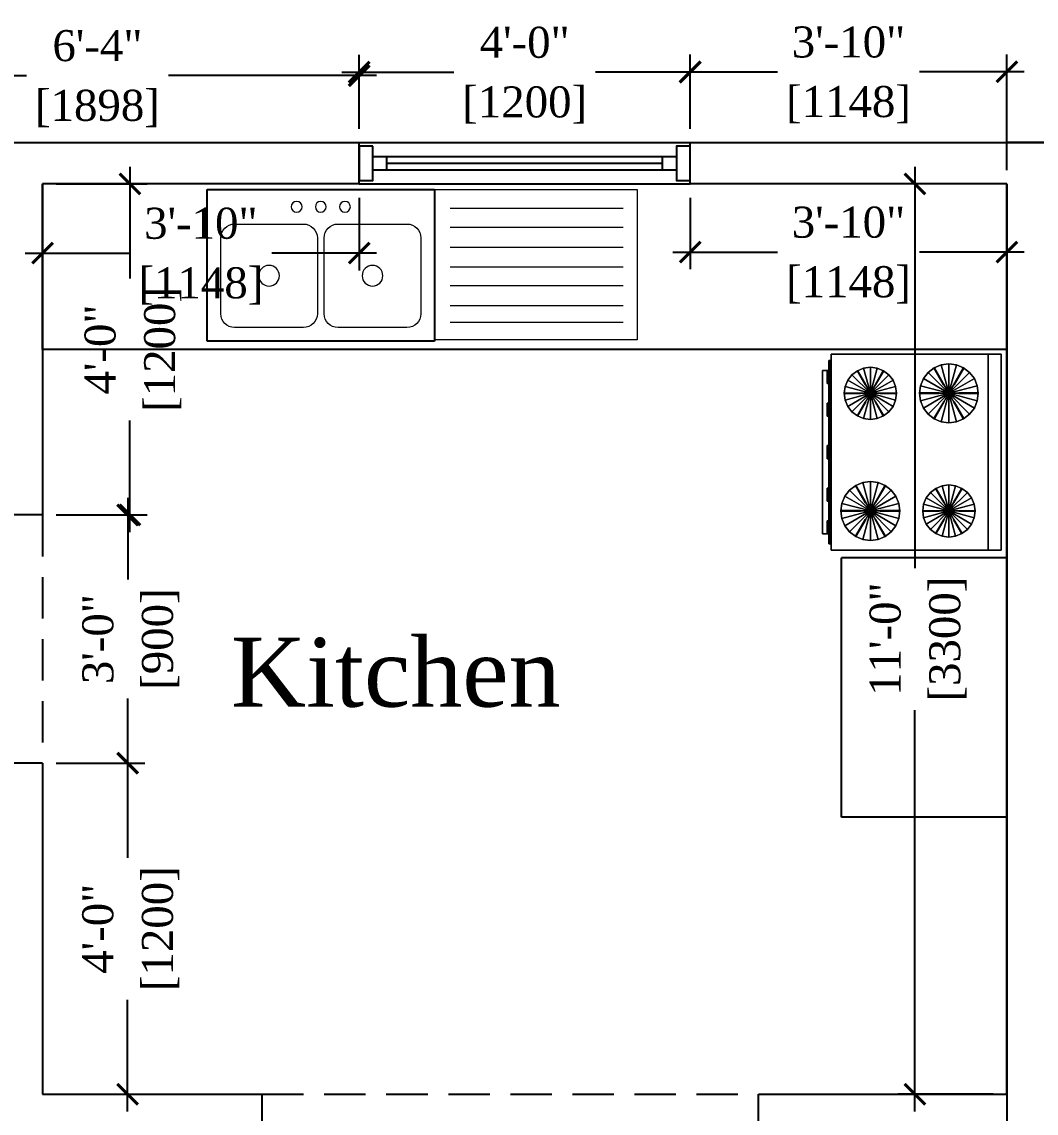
# Model space of a CAD drawing. Header units: inches. Extents: x 8172 to 11619, y -1386 to 1167.
# Drawn here: x 10486.4 to 10633.5, y 995.2 to 1153.4 of the extents above; entities that cross this region are included whole.
import ezdxf

# ---------------------------------------------------------------- set-up
doc = ezdxf.new("R2010")
doc.units = ezdxf.units.IN
doc.header["$LTSCALE"] = 48
doc.header["$MEASUREMENT"] = 0
doc.linetypes.add('HIDDEN2', pattern=[0.1875, 0.125, -0.0625])
for name, color, linetype in [('A-PLUMBING', 6, 'Continuous'), ('A-Wall', 40, 'Continuous'), ('PLUMBING', 6, 'Continuous')]:
    doc.layers.add(name, color=color, linetype=linetype)
doc.layers.add('window', color=3, linetype='Continuous', lineweight=13)
doc.styles.get("Standard").update_dxf_attribs({"font": 'romantic.ttf'})
doc.dimstyles.new('Aec_Arch_I', dxfattribs={"dimtxt": 4.5, "dimasz": 3, "dimexe": 2.5, "dimexo": 2, "dimgap": 2, "dimtad": 0, "dimdec": 0, "dimzin": 3, "dimdsep": 46, "dimlunit": 4, "dimtxsty": 'Standard', "dimblk1": 'ARCHTICK', "dimblk2": 'ARCHTICK', "dimsah": 1, "dimcen": 0.09375, "dimdle": 2.5, "dimclrd": 1, "dimclre": 1, "dimclrt": 256, "dimadec": 0, "dimazin": 0, "dimtfac": 0.75, "dimtdec": 0, "dimtmove": 2, "dimatfit": 3, "dimldrblk": 'ARCHTICK', "dimfxl": 1, "dimfrac": 1, "dimtolj": 1, "dimtzin": 0, "dimlwd": -1, "dimarcsym": 0})

# ---------------------------------------------------------------- blocks, each defined once
blk = doc.blocks.new('RECTANG')
for p, q in [((1, 1), (0, 1)), ((0, 1), (0, 0)), ((1, 0), (1, 1)), ((0, 0), (1, 0))]:
    blk.add_line(p, q)
blk = doc.blocks.new('SINKDBL1')
at = {"layer": 'A-PLUMBING', "lineweight": 0}
for p, q in [((-0.25, 3.8125), (-25.375, 3.8125)), ((-0.25, 1.0625), (-25.375, 1.0625)), ((16, 1.5), (6, 1.5)), ((31, 1.5), (21, 1.5)), ((4, -0.5), (4, -11.5)), ((18, -11.5), (18, -0.5)), ((19, -0.5), (19, -11.5)), ((33, -11.5), (33, -0.5)), ((-0.25, -1.875), (-25.375, -1.875)), ((-0.25, -4.6875), (-25.375, -4.6875)), ((-0.25, -7.4375), (-25.375, -7.4375)), ((-0.25, -10.3125), (-25.375, -10.3125)), ((-0.25, -12.75), (-25.375, -12.75)), ((6, -13.5), (16, -13.5)), ((21, -13.5), (31, -13.5))]:
    blk.add_line(p, q, dxfattribs=at)
blk.add_lwpolyline([(2, 6.5), (-27.375, 6.5), (-27.375, -15.3125), (2, -15.3125)], close=True, dxfattribs=at)
for centre, radius in [((15, 4), 0.7906), ((18.5, 4), 0.7906), ((22, 4), 0.7906), ((11, -6), 1.5), ((26, -6), 1.5)]:
    blk.add_circle(centre, radius, dxfattribs=at)
for centre, start, end in [((6, -0.5), 90, 180), ((16, -0.5), 0, 90), ((21, -0.5), 90, 180), ((31, -0.5), 0, 90), ((6, -11.5), 180, 270), ((16, -11.5), 270, 0), ((21, -11.5), 180, 270), ((31, -11.5), 270, 0)]:
    blk.add_arc(centre, 2, start, end, dxfattribs=at)
at = {"layer": 'A-PLUMBING', "lineweight": 0, "xscale": 22, "yscale": 33, "zscale": 22, "rotation": 270}
blk.add_blockref('RECTANG', (2, 6.5), dxfattribs=at)
blk = doc.blocks.new('I_Appl_Range_Range 30x26_M')
at = {"color": 5, "linetype": 'ByBlock', "lineweight": -2}
for points in [[(0, -15, 45), (2, -15, 45), (2, 15, 45), (0, 15, 45)], [(0, 15, 35), (0, -15, 35), (0, -15, 45), (0, 15, 45)], [(2, 15, 35), (0, 15, 35), (0, 15, 45), (2, 15, 45)], [(0, 15), (0, -15), (0, -15, 35), (0, 15, 35)], [(26, 15), (0, 15), (0, 15, 35), (26, 15, 35)], [(26, -15, 35), (26, 15, 35), (2, 15, 35), (2, -15, 35)], [(2, -15, 35), (2, 15, 35), (2, 15, 45), (2, -15, 45)], [(26, -15), (26, 15), (26, 15, 35), (26, -15, 35)], [(26.35, -14, 11.5), (26.35, 14, 11.5), (26.1, 14, 11.5), (26.1, -14, 11.5)], [(26.35, 14, 1.5), (26.1, 14, 1.5), (26.1, 14, 11.5), (26.35, 14, 11.5)], [(26.35, -14, 1.5), (26.1, -14, 1.5), (26.1, 14, 1.5), (26.35, 14, 1.5)], [(26.35, -14, 14), (26.1, -14, 14), (26.1, 14, 14), (26.35, 14, 14)], [(26.35, 14, 14), (26.1, 14, 14), (26.1, 14, 32), (26.35, 14, 32)], [(26.1, -14, 32), (26.35, -14, 32), (26.35, 14, 32), (26.1, 14, 32)], [(26.35, -14, 32), (26.35, -14, 14), (26.35, 14, 14), (26.35, 14, 32)], [(26.35, -14, 11.5), (26.35, -14, 1.5), (26.35, 14, 1.5), (26.35, 14, 11.5)], [(7.22, 10.28, 35.35), (7.22, 10.28, 35.85), (5.97, 12.45, 35.85), (5.97, 12.45, 35.35)], [(7.28, 10.31, 35.35), (6.03, 12.48, 35.35), (6.03, 12.48, 35.85), (7.28, 10.31, 35.85)], [(8.72, 10.31, 35.35), (8.72, 10.31, 35.85), (9.97, 12.48, 35.85), (9.97, 12.48, 35.35)], [(8.78, 10.28, 35.35), (10.03, 12.45, 35.35), (10.03, 12.45, 35.85), (8.78, 10.28, 35.85)], [(19.21, 10.28, 35.35), (19.21, 10.28, 35.85), (17.71, 12.87, 35.85), (17.71, 12.87, 35.35)], [(19.29, 10.32, 35.35), (17.79, 12.92, 35.35), (17.79, 12.92, 35.85), (19.29, 10.32, 35.85)], [(20.71, 10.32, 35.35), (20.71, 10.32, 35.85), (22.21, 12.92, 35.85), (22.21, 12.92, 35.35)], [(20.79, 10.28, 35.35), (22.29, 12.87, 35.35), (22.29, 12.87, 35.85), (20.79, 10.28, 35.85)], [(6.5, 9.03, 35.35), (4, 9.03, 35.35), (4, 9.03, 35.85), (6.5, 9.03, 35.85)], [(6.5, 8.97, 35.35), (6.5, 8.97, 35.85), (4, 8.97, 35.85), (4, 8.97, 35.35)], [(9.5, 9.03, 35.35), (9.5, 9.03, 35.85), (12, 9.03, 35.85), (12, 9.03, 35.35)], [(9.5, 8.97, 35.35), (12, 8.97, 35.35), (12, 8.97, 35.85), (9.5, 8.97, 35.85)], [(18.5, 9.05, 35.35), (15.5, 9.05, 35.35), (15.5, 9.05, 35.85), (18.5, 9.05, 35.85)], [(18.5, 8.95, 35.35), (18.5, 8.95, 35.85), (15.5, 8.95, 35.85), (15.5, 8.95, 35.35)], [(21.5, 9.05, 35.35), (21.5, 9.05, 35.85), (24.5, 9.05, 35.85), (24.5, 9.05, 35.35)], [(21.5, 8.95, 35.35), (24.5, 8.95, 35.35), (24.5, 8.95, 35.85), (21.5, 8.95, 35.85)], [(7.22, 7.72, 35.35), (5.97, 5.55, 35.35), (5.97, 5.55, 35.85), (7.22, 7.72, 35.85)], [(7.28, 7.69, 35.35), (7.28, 7.69, 35.85), (6.03, 5.52, 35.85), (6.03, 5.52, 35.35)], [(8.72, 7.69, 35.35), (9.97, 5.52, 35.35), (9.97, 5.52, 35.85), (8.72, 7.69, 35.85)], [(8.78, 7.72, 35.35), (8.78, 7.72, 35.85), (10.03, 5.55, 35.85), (10.03, 5.55, 35.35)], [(19.21, 7.72, 35.35), (17.71, 5.13, 35.35), (17.71, 5.13, 35.85), (19.21, 7.72, 35.85)], [(19.29, 7.68, 35.35), (19.29, 7.68, 35.85), (17.79, 5.08, 35.85), (17.79, 5.08, 35.35)], [(20.72, 7.69, 35.35), (22.22, 5.09, 35.35), (22.22, 5.09, 35.85), (20.72, 7.69, 35.85)], [(20.8, 7.73, 35.35), (20.8, 7.73, 35.85), (22.3, 5.13, 35.85), (22.3, 5.13, 35.35)], [(7.21, -7.72, 35.35), (7.21, -7.72, 35.85), (5.71, -5.13, 35.85), (5.71, -5.13, 35.35)], [(7.29, -7.68, 35.35), (5.79, -5.08, 35.35), (5.79, -5.08, 35.85), (7.29, -7.68, 35.85)], [(8.71, -7.68, 35.35), (8.71, -7.68, 35.85), (10.21, -5.08, 35.85), (10.21, -5.08, 35.35)], [(8.79, -7.72, 35.35), (10.29, -5.13, 35.35), (10.29, -5.13, 35.85), (8.79, -7.72, 35.85)], [(19.22, -7.72, 35.35), (19.22, -7.72, 35.85), (17.97, -5.55, 35.85), (17.97, -5.55, 35.35)], [(19.28, -7.69, 35.35), (18.03, -5.52, 35.35), (18.03, -5.52, 35.85), (19.28, -7.69, 35.85)], [(20.72, -7.69, 35.35), (20.72, -7.69, 35.85), (21.97, -5.52, 35.85), (21.97, -5.52, 35.35)], [(20.78, -7.72, 35.35), (22.03, -5.55, 35.35), (22.03, -5.55, 35.85), (20.78, -7.72, 35.85)], [(6.5, -8.95, 35.35), (3.5, -8.95, 35.35), (3.5, -8.95, 35.85), (6.5, -8.95, 35.85)], [(6.5, -9.05, 35.35), (6.5, -9.05, 35.85), (3.5, -9.05, 35.85), (3.5, -9.05, 35.35)], [(9.5, -8.95, 35.35), (9.5, -8.95, 35.85), (12.5, -8.95, 35.85), (12.5, -8.95, 35.35)], [(9.5, -9.05, 35.35), (12.5, -9.05, 35.35), (12.5, -9.05, 35.85), (9.5, -9.05, 35.85)], [(18.5, -8.97, 35.35), (16, -8.97, 35.35), (16, -8.97, 35.85), (18.5, -8.97, 35.85)], [(18.5, -9.03, 35.35), (18.5, -9.03, 35.85), (16, -9.03, 35.85), (16, -9.03, 35.35)], [(21.5, -8.97, 35.35), (21.5, -8.97, 35.85), (24, -8.97, 35.85), (24, -8.97, 35.35)], [(21.5, -9.03, 35.35), (24, -9.03, 35.35), (24, -9.03, 35.85), (21.5, -9.03, 35.85)], [(7.21, -10.28, 35.35), (5.71, -12.87, 35.35), (5.71, -12.87, 35.85), (7.21, -10.28, 35.85)], [(7.29, -10.32, 35.35), (7.29, -10.32, 35.85), (5.79, -12.92, 35.85), (5.79, -12.92, 35.35)], [(8.72, -10.31, 35.35), (10.22, -12.91, 35.35), (10.22, -12.91, 35.85), (8.72, -10.31, 35.85)], [(8.8, -10.27, 35.35), (8.8, -10.27, 35.85), (10.3, -12.87, 35.85), (10.3, -12.87, 35.35)], [(19.22, -10.28, 35.35), (17.97, -12.45, 35.35), (17.97, -12.45, 35.85), (19.22, -10.28, 35.85)], [(19.28, -10.31, 35.35), (19.28, -10.31, 35.85), (18.03, -12.48, 35.85), (18.03, -12.48, 35.35)], [(20.72, -10.31, 35.35), (21.97, -12.48, 35.35), (21.97, -12.48, 35.85), (20.72, -10.31, 35.85)], [(20.78, -10.28, 35.35), (20.78, -10.28, 35.85), (22.03, -12.45, 35.85), (22.03, -12.45, 35.35)], [(0, -15, 35), (2, -15, 35), (2, -15, 45), (0, -15, 45)], [(0, -15), (26, -15), (26, -15, 35), (0, -15, 35)], [(26.1, -14, 1.5), (26.35, -14, 1.5), (26.35, -14, 11.5), (26.1, -14, 11.5)], [(26.1, -14, 14), (26.35, -14, 14), (26.35, -14, 32), (26.1, -14, 32)]]:
    blk.add_3dface(points, dxfattribs=at)
mesh = blk.add_polyface(dxfattribs=at)
corners = [(20, 9, 35.1), (24.35, 7.84, 35.1), (23.9, 6.75, 35.1), (23.18, 5.82, 35.1), (22.25, 5.1, 35.1), (21.16, 4.65, 35.1), (20, 4.5, 35.1), (18.84, 4.65, 35.1), (17.75, 5.1, 35.1), (16.82, 5.82, 35.1), (16.1, 6.75, 35.1), (15.65, 7.84, 35.1), (15.5, 9, 35.1), (15.65, 10.16, 35.1), (16.1, 11.25, 35.1), (16.82, 12.18, 35.1), (17.75, 12.9, 35.1), (18.84, 13.35, 35.1), (20, 13.5, 35.1), (21.16, 13.35, 35.1), (22.25, 12.9, 35.1), (23.18, 12.18, 35.1), (23.9, 11.25, 35.1), (24.35, 10.16, 35.1), (24.5, 9, 35.1), (20, 9, 35.35), (24.35, 7.84, 35.35), (23.9, 6.75, 35.35), (23.18, 5.82, 35.35), (22.25, 5.1, 35.35), (21.16, 4.65, 35.35), (20, 4.5, 35.35), (18.84, 4.65, 35.35), (17.75, 5.1, 35.35), (16.82, 5.82, 35.35), (16.1, 6.75, 35.35), (15.65, 7.84, 35.35), (15.5, 9, 35.35), (15.65, 10.16, 35.35), (16.1, 11.25, 35.35), (16.82, 12.18, 35.35), (17.75, 12.9, 35.35), (18.84, 13.35, 35.35), (20, 13.5, 35.35), (21.16, 13.35, 35.35), (22.25, 12.9, 35.35), (23.18, 12.18, 35.35), (23.9, 11.25, 35.35), (24.35, 10.16, 35.35), (24.5, 9, 35.35)]
mesh.append_faces([[corners[k] for k in face] for face in [(0, 1, 2), (0, 2, 3), (0, 3, 4), (0, 4, 5), (0, 5, 6), (0, 6, 7), (0, 7, 8), (0, 8, 9), (0, 9, 10), (0, 10, 11), (0, 11, 12), (0, 12, 13), (0, 13, 14), (0, 14, 15), (0, 15, 16), (0, 16, 17), (0, 17, 18), (0, 18, 19), (0, 19, 20), (0, 20, 21), (0, 21, 22), (0, 22, 23), (0, 23, 24), (0, 24, 1), (2, 1, 26, 27), (3, 2, 27, 28), (4, 3, 28, 29), (5, 4, 29, 30), (6, 5, 30, 31), (7, 6, 31, 32), (8, 7, 32, 33), (9, 8, 33, 34), (10, 9, 34, 35), (11, 10, 35, 36), (12, 11, 36, 37), (13, 12, 37, 38), (14, 13, 38, 39), (15, 14, 39, 40), (16, 15, 40, 41), (17, 16, 41, 42), (18, 17, 42, 43), (19, 18, 43, 44), (20, 19, 44, 45), (21, 20, 45, 46), (22, 21, 46, 47), (23, 22, 47, 48), (24, 23, 48, 49), (1, 24, 49, 26), (25, 27, 26), (25, 28, 27), (25, 29, 28), (25, 30, 29), (25, 31, 30), (25, 32, 31), (25, 33, 32), (25, 34, 33), (25, 35, 34), (25, 36, 35), (25, 37, 36), (25, 38, 37), (25, 39, 38), (25, 40, 39), (25, 41, 40), (25, 42, 41), (25, 43, 42), (25, 44, 43), (25, 45, 44), (25, 46, 45), (25, 47, 46), (25, 48, 47), (25, 49, 48), (25, 26, 49)]], dxfattribs={"color": 5})
mesh = blk.add_polyface(dxfattribs=at)
corners = [(8, 9, 35.1), (11.86, 7.96, 35.1), (11.46, 7, 35.1), (10.83, 6.17, 35.1), (10, 5.54, 35.1), (9.04, 5.14, 35.1), (8, 5, 35.1), (6.96, 5.14, 35.1), (6, 5.54, 35.1), (5.17, 6.17, 35.1), (4.54, 7, 35.1), (4.14, 7.96, 35.1), (4, 9, 35.1), (4.14, 10.04, 35.1), (4.54, 11, 35.1), (5.17, 11.83, 35.1), (6, 12.46, 35.1), (6.96, 12.86, 35.1), (8, 13, 35.1), (9.04, 12.86, 35.1), (10, 12.46, 35.1), (10.83, 11.83, 35.1), (11.46, 11, 35.1), (11.86, 10.04, 35.1), (12, 9, 35.1), (8, 9, 35.35), (11.86, 7.96, 35.35), (11.46, 7, 35.35), (10.83, 6.17, 35.35), (10, 5.54, 35.35), (9.04, 5.14, 35.35), (8, 5, 35.35), (6.96, 5.14, 35.35), (6, 5.54, 35.35), (5.17, 6.17, 35.35), (4.54, 7, 35.35), (4.14, 7.96, 35.35), (4, 9, 35.35), (4.14, 10.04, 35.35), (4.54, 11, 35.35), (5.17, 11.83, 35.35), (6, 12.46, 35.35), (6.96, 12.86, 35.35), (8, 13, 35.35), (9.04, 12.86, 35.35), (10, 12.46, 35.35), (10.83, 11.83, 35.35), (11.46, 11, 35.35), (11.86, 10.04, 35.35), (12, 9, 35.35)]
mesh.append_faces([[corners[k] for k in face] for face in [(0, 1, 2), (0, 2, 3), (0, 3, 4), (0, 4, 5), (0, 5, 6), (0, 6, 7), (0, 7, 8), (0, 8, 9), (0, 9, 10), (0, 10, 11), (0, 11, 12), (0, 12, 13), (0, 13, 14), (0, 14, 15), (0, 15, 16), (0, 16, 17), (0, 17, 18), (0, 18, 19), (0, 19, 20), (0, 20, 21), (0, 21, 22), (0, 22, 23), (0, 23, 24), (0, 24, 1), (2, 1, 26, 27), (3, 2, 27, 28), (4, 3, 28, 29), (5, 4, 29, 30), (6, 5, 30, 31), (7, 6, 31, 32), (8, 7, 32, 33), (9, 8, 33, 34), (10, 9, 34, 35), (11, 10, 35, 36), (12, 11, 36, 37), (13, 12, 37, 38), (14, 13, 38, 39), (15, 14, 39, 40), (16, 15, 40, 41), (17, 16, 41, 42), (18, 17, 42, 43), (19, 18, 43, 44), (20, 19, 44, 45), (21, 20, 45, 46), (22, 21, 46, 47), (23, 22, 47, 48), (24, 23, 48, 49), (1, 24, 49, 26), (25, 27, 26), (25, 28, 27), (25, 29, 28), (25, 30, 29), (25, 31, 30), (25, 32, 31), (25, 33, 32), (25, 34, 33), (25, 35, 34), (25, 36, 35), (25, 37, 36), (25, 38, 37), (25, 39, 38), (25, 40, 39), (25, 41, 40), (25, 42, 41), (25, 43, 42), (25, 44, 43), (25, 45, 44), (25, 46, 45), (25, 47, 46), (25, 48, 47), (25, 49, 48), (25, 26, 49)]], dxfattribs={"color": 5})
mesh = blk.add_polyface(dxfattribs=at)
corners = [(26.1, 11.5, 33.5), (26.1, 12.37, 33), (26.1, 12, 32.63), (26.1, 11.5, 32.5), (26.1, 11, 32.63), (26.1, 10.63, 33), (26.1, 10.5, 33.5), (26.1, 10.63, 34), (26.1, 11, 34.37), (26.1, 11.5, 34.5), (26.1, 12, 34.37), (26.1, 12.37, 34), (26.1, 12.5, 33.5), (26.6, 11.5, 33.5), (26.6, 12.37, 33), (26.6, 12, 32.63), (26.6, 11.5, 32.5), (26.6, 11, 32.63), (26.6, 10.63, 33), (26.6, 10.5, 33.5), (26.6, 10.63, 34), (26.6, 11, 34.37), (26.6, 11.5, 34.5), (26.6, 12, 34.37), (26.6, 12.37, 34), (26.6, 12.5, 33.5)]
mesh.append_faces([[corners[k] for k in face] for face in [(0, 1, 2), (0, 2, 3), (0, 3, 4), (0, 4, 5), (0, 5, 6), (0, 6, 7), (0, 7, 8), (0, 8, 9), (0, 9, 10), (0, 10, 11), (0, 11, 12), (0, 12, 1), (2, 1, 14, 15), (3, 2, 15, 16), (4, 3, 16, 17), (5, 4, 17, 18), (6, 5, 18, 19), (7, 6, 19, 20), (8, 7, 20, 21), (9, 8, 21, 22), (10, 9, 22, 23), (11, 10, 23, 24), (12, 11, 24, 25), (1, 12, 25, 14), (13, 15, 14), (13, 16, 15), (13, 17, 16), (13, 18, 17), (13, 19, 18), (13, 20, 19), (13, 21, 20), (13, 22, 21), (13, 23, 22), (13, 24, 23), (13, 25, 24), (13, 14, 25)]], dxfattribs={"color": 5})
mesh = blk.add_polyface(dxfattribs=at)
corners = [(26.35, -12.5, 11), (26.35, 12.5, 11), (26.35, 12.5, 10), (26.35, -12.5, 10), (27.35, -12.5, 11), (27.35, 12.5, 11), (27.35, 12.5, 10), (27.35, -12.5, 10)]
mesh.append_faces([[corners[k] for k in face] for face in [(4, 7, 6, 5), (7, 3, 2, 6), (3, 0, 1, 2), (0, 4, 5, 1), (4, 0, 3, 7), (6, 2, 1, 5)]], dxfattribs={"color": 5})
mesh = blk.add_polyface(dxfattribs=at)
corners = [(26.35, -12.5, 31.5), (26.35, 12.5, 31.5), (26.35, 12.5, 30.5), (26.35, -12.5, 30.5), (27.35, -12.5, 31.5), (27.35, 12.5, 31.5), (27.35, 12.5, 30.5), (27.35, -12.5, 30.5)]
mesh.append_faces([[corners[k] for k in face] for face in [(4, 7, 6, 5), (7, 3, 2, 6), (3, 0, 1, 2), (0, 4, 5, 1), (4, 0, 3, 7), (6, 2, 1, 5)]], dxfattribs={"color": 5})
mesh = blk.add_polyface(dxfattribs=at)
corners = [(26.1, 6.5, 33.5), (26.1, 7.37, 33), (26.1, 7, 32.63), (26.1, 6.5, 32.5), (26.1, 6, 32.63), (26.1, 5.63, 33), (26.1, 5.5, 33.5), (26.1, 5.63, 34), (26.1, 6, 34.37), (26.1, 6.5, 34.5), (26.1, 7, 34.37), (26.1, 7.37, 34), (26.1, 7.5, 33.5), (26.6, 6.5, 33.5), (26.6, 7.37, 33), (26.6, 7, 32.63), (26.6, 6.5, 32.5), (26.6, 6, 32.63), (26.6, 5.63, 33), (26.6, 5.5, 33.5), (26.6, 5.63, 34), (26.6, 6, 34.37), (26.6, 6.5, 34.5), (26.6, 7, 34.37), (26.6, 7.37, 34), (26.6, 7.5, 33.5)]
mesh.append_faces([[corners[k] for k in face] for face in [(0, 1, 2), (0, 2, 3), (0, 3, 4), (0, 4, 5), (0, 5, 6), (0, 6, 7), (0, 7, 8), (0, 8, 9), (0, 9, 10), (0, 10, 11), (0, 11, 12), (0, 12, 1), (2, 1, 14, 15), (3, 2, 15, 16), (4, 3, 16, 17), (5, 4, 17, 18), (6, 5, 18, 19), (7, 6, 19, 20), (8, 7, 20, 21), (9, 8, 21, 22), (10, 9, 22, 23), (11, 10, 23, 24), (12, 11, 24, 25), (1, 12, 25, 14), (13, 15, 14), (13, 16, 15), (13, 17, 16), (13, 18, 17), (13, 19, 18), (13, 20, 19), (13, 21, 20), (13, 22, 21), (13, 23, 22), (13, 24, 23), (13, 25, 24), (13, 14, 25)]], dxfattribs={"color": 5})
mesh = blk.add_polyface(dxfattribs=at)
corners = [(26.1, 0, 33.5), (26.1, 0.87, 33), (26.1, 0.5, 32.63), (26.1, 0, 32.5), (26.1, -0.5, 32.63), (26.1, -0.87, 33), (26.1, -1, 33.5), (26.1, -0.87, 34), (26.1, -0.5, 34.37), (26.1, 0, 34.5), (26.1, 0.5, 34.37), (26.1, 0.87, 34), (26.1, 1, 33.5), (26.6, 0, 33.5), (26.6, 0.87, 33), (26.6, 0.5, 32.63), (26.6, 0, 32.5), (26.6, -0.5, 32.63), (26.6, -0.87, 33), (26.6, -1, 33.5), (26.6, -0.87, 34), (26.6, -0.5, 34.37), (26.6, 0, 34.5), (26.6, 0.5, 34.37), (26.6, 0.87, 34), (26.6, 1, 33.5)]
mesh.append_faces([[corners[k] for k in face] for face in [(0, 1, 2), (0, 2, 3), (0, 3, 4), (0, 4, 5), (0, 5, 6), (0, 6, 7), (0, 7, 8), (0, 8, 9), (0, 9, 10), (0, 10, 11), (0, 11, 12), (0, 12, 1), (2, 1, 14, 15), (3, 2, 15, 16), (4, 3, 16, 17), (5, 4, 17, 18), (6, 5, 18, 19), (7, 6, 19, 20), (8, 7, 20, 21), (9, 8, 21, 22), (10, 9, 22, 23), (11, 10, 23, 24), (12, 11, 24, 25), (1, 12, 25, 14), (13, 15, 14), (13, 16, 15), (13, 17, 16), (13, 18, 17), (13, 19, 18), (13, 20, 19), (13, 21, 20), (13, 22, 21), (13, 23, 22), (13, 24, 23), (13, 25, 24), (13, 14, 25)]], dxfattribs={"color": 5})
mesh = blk.add_polyface(dxfattribs=at)
corners = [(8, -9, 35.1), (12.35, -10.16, 35.1), (11.9, -11.25, 35.1), (11.18, -12.18, 35.1), (10.25, -12.9, 35.1), (9.16, -13.35, 35.1), (8, -13.5, 35.1), (6.84, -13.35, 35.1), (5.75, -12.9, 35.1), (4.82, -12.18, 35.1), (4.1, -11.25, 35.1), (3.65, -10.16, 35.1), (3.5, -9, 35.1), (3.65, -7.84, 35.1), (4.1, -6.75, 35.1), (4.82, -5.82, 35.1), (5.75, -5.1, 35.1), (6.84, -4.65, 35.1), (8, -4.5, 35.1), (9.16, -4.65, 35.1), (10.25, -5.1, 35.1), (11.18, -5.82, 35.1), (11.9, -6.75, 35.1), (12.35, -7.84, 35.1), (12.5, -9, 35.1), (8, -9, 35.35), (12.35, -10.16, 35.35), (11.9, -11.25, 35.35), (11.18, -12.18, 35.35), (10.25, -12.9, 35.35), (9.16, -13.35, 35.35), (8, -13.5, 35.35), (6.84, -13.35, 35.35), (5.75, -12.9, 35.35), (4.82, -12.18, 35.35), (4.1, -11.25, 35.35), (3.65, -10.16, 35.35), (3.5, -9, 35.35), (3.65, -7.84, 35.35), (4.1, -6.75, 35.35), (4.82, -5.82, 35.35), (5.75, -5.1, 35.35), (6.84, -4.65, 35.35), (8, -4.5, 35.35), (9.16, -4.65, 35.35), (10.25, -5.1, 35.35), (11.18, -5.82, 35.35), (11.9, -6.75, 35.35), (12.35, -7.84, 35.35), (12.5, -9, 35.35)]
mesh.append_faces([[corners[k] for k in face] for face in [(0, 1, 2), (0, 2, 3), (0, 3, 4), (0, 4, 5), (0, 5, 6), (0, 6, 7), (0, 7, 8), (0, 8, 9), (0, 9, 10), (0, 10, 11), (0, 11, 12), (0, 12, 13), (0, 13, 14), (0, 14, 15), (0, 15, 16), (0, 16, 17), (0, 17, 18), (0, 18, 19), (0, 19, 20), (0, 20, 21), (0, 21, 22), (0, 22, 23), (0, 23, 24), (0, 24, 1), (2, 1, 26, 27), (3, 2, 27, 28), (4, 3, 28, 29), (5, 4, 29, 30), (6, 5, 30, 31), (7, 6, 31, 32), (8, 7, 32, 33), (9, 8, 33, 34), (10, 9, 34, 35), (11, 10, 35, 36), (12, 11, 36, 37), (13, 12, 37, 38), (14, 13, 38, 39), (15, 14, 39, 40), (16, 15, 40, 41), (17, 16, 41, 42), (18, 17, 42, 43), (19, 18, 43, 44), (20, 19, 44, 45), (21, 20, 45, 46), (22, 21, 46, 47), (23, 22, 47, 48), (24, 23, 48, 49), (1, 24, 49, 26), (25, 27, 26), (25, 28, 27), (25, 29, 28), (25, 30, 29), (25, 31, 30), (25, 32, 31), (25, 33, 32), (25, 34, 33), (25, 35, 34), (25, 36, 35), (25, 37, 36), (25, 38, 37), (25, 39, 38), (25, 40, 39), (25, 41, 40), (25, 42, 41), (25, 43, 42), (25, 44, 43), (25, 45, 44), (25, 46, 45), (25, 47, 46), (25, 48, 47), (25, 49, 48), (25, 26, 49)]], dxfattribs={"color": 5})
mesh = blk.add_polyface(dxfattribs=at)
corners = [(20, -9, 35.1), (23.86, -10.04, 35.1), (23.46, -11, 35.1), (22.83, -11.83, 35.1), (22, -12.46, 35.1), (21.04, -12.86, 35.1), (20, -13, 35.1), (18.96, -12.86, 35.1), (18, -12.46, 35.1), (17.17, -11.83, 35.1), (16.54, -11, 35.1), (16.14, -10.04, 35.1), (16, -9, 35.1), (16.14, -7.96, 35.1), (16.54, -7, 35.1), (17.17, -6.17, 35.1), (18, -5.54, 35.1), (18.96, -5.14, 35.1), (20, -5, 35.1), (21.04, -5.14, 35.1), (22, -5.54, 35.1), (22.83, -6.17, 35.1), (23.46, -7, 35.1), (23.86, -7.96, 35.1), (24, -9, 35.1), (20, -9, 35.35), (23.86, -10.04, 35.35), (23.46, -11, 35.35), (22.83, -11.83, 35.35), (22, -12.46, 35.35), (21.04, -12.86, 35.35), (20, -13, 35.35), (18.96, -12.86, 35.35), (18, -12.46, 35.35), (17.17, -11.83, 35.35), (16.54, -11, 35.35), (16.14, -10.04, 35.35), (16, -9, 35.35), (16.14, -7.96, 35.35), (16.54, -7, 35.35), (17.17, -6.17, 35.35), (18, -5.54, 35.35), (18.96, -5.14, 35.35), (20, -5, 35.35), (21.04, -5.14, 35.35), (22, -5.54, 35.35), (22.83, -6.17, 35.35), (23.46, -7, 35.35), (23.86, -7.96, 35.35), (24, -9, 35.35)]
mesh.append_faces([[corners[k] for k in face] for face in [(0, 1, 2), (0, 2, 3), (0, 3, 4), (0, 4, 5), (0, 5, 6), (0, 6, 7), (0, 7, 8), (0, 8, 9), (0, 9, 10), (0, 10, 11), (0, 11, 12), (0, 12, 13), (0, 13, 14), (0, 14, 15), (0, 15, 16), (0, 16, 17), (0, 17, 18), (0, 18, 19), (0, 19, 20), (0, 20, 21), (0, 21, 22), (0, 22, 23), (0, 23, 24), (0, 24, 1), (2, 1, 26, 27), (3, 2, 27, 28), (4, 3, 28, 29), (5, 4, 29, 30), (6, 5, 30, 31), (7, 6, 31, 32), (8, 7, 32, 33), (9, 8, 33, 34), (10, 9, 34, 35), (11, 10, 35, 36), (12, 11, 36, 37), (13, 12, 37, 38), (14, 13, 38, 39), (15, 14, 39, 40), (16, 15, 40, 41), (17, 16, 41, 42), (18, 17, 42, 43), (19, 18, 43, 44), (20, 19, 44, 45), (21, 20, 45, 46), (22, 21, 46, 47), (23, 22, 47, 48), (24, 23, 48, 49), (1, 24, 49, 26), (25, 27, 26), (25, 28, 27), (25, 29, 28), (25, 30, 29), (25, 31, 30), (25, 32, 31), (25, 33, 32), (25, 34, 33), (25, 35, 34), (25, 36, 35), (25, 37, 36), (25, 38, 37), (25, 39, 38), (25, 40, 39), (25, 41, 40), (25, 42, 41), (25, 43, 42), (25, 44, 43), (25, 45, 44), (25, 46, 45), (25, 47, 46), (25, 48, 47), (25, 49, 48), (25, 26, 49)]], dxfattribs={"color": 5})
mesh = blk.add_polyface(dxfattribs=at)
corners = [(26.1, -6.5, 33.5), (26.1, -5.63, 33), (26.1, -6, 32.63), (26.1, -6.5, 32.5), (26.1, -7, 32.63), (26.1, -7.37, 33), (26.1, -7.5, 33.5), (26.1, -7.37, 34), (26.1, -7, 34.37), (26.1, -6.5, 34.5), (26.1, -6, 34.37), (26.1, -5.63, 34), (26.1, -5.5, 33.5), (26.6, -6.5, 33.5), (26.6, -5.63, 33), (26.6, -6, 32.63), (26.6, -6.5, 32.5), (26.6, -7, 32.63), (26.6, -7.37, 33), (26.6, -7.5, 33.5), (26.6, -7.37, 34), (26.6, -7, 34.37), (26.6, -6.5, 34.5), (26.6, -6, 34.37), (26.6, -5.63, 34), (26.6, -5.5, 33.5)]
mesh.append_faces([[corners[k] for k in face] for face in [(0, 1, 2), (0, 2, 3), (0, 3, 4), (0, 4, 5), (0, 5, 6), (0, 6, 7), (0, 7, 8), (0, 8, 9), (0, 9, 10), (0, 10, 11), (0, 11, 12), (0, 12, 1), (2, 1, 14, 15), (3, 2, 15, 16), (4, 3, 16, 17), (5, 4, 17, 18), (6, 5, 18, 19), (7, 6, 19, 20), (8, 7, 20, 21), (9, 8, 21, 22), (10, 9, 22, 23), (11, 10, 23, 24), (12, 11, 24, 25), (1, 12, 25, 14), (13, 15, 14), (13, 16, 15), (13, 17, 16), (13, 18, 17), (13, 19, 18), (13, 20, 19), (13, 21, 20), (13, 22, 21), (13, 23, 22), (13, 24, 23), (13, 25, 24), (13, 14, 25)]], dxfattribs={"color": 5})
mesh = blk.add_polyface(dxfattribs=at)
corners = [(26.1, -11.5, 33.5), (26.1, -10.63, 33), (26.1, -11, 32.63), (26.1, -11.5, 32.5), (26.1, -12, 32.63), (26.1, -12.37, 33), (26.1, -12.5, 33.5), (26.1, -12.37, 34), (26.1, -12, 34.37), (26.1, -11.5, 34.5), (26.1, -11, 34.37), (26.1, -10.63, 34), (26.1, -10.5, 33.5), (26.6, -11.5, 33.5), (26.6, -10.63, 33), (26.6, -11, 32.63), (26.6, -11.5, 32.5), (26.6, -12, 32.63), (26.6, -12.37, 33), (26.6, -12.5, 33.5), (26.6, -12.37, 34), (26.6, -12, 34.37), (26.6, -11.5, 34.5), (26.6, -11, 34.37), (26.6, -10.63, 34), (26.6, -10.5, 33.5)]
mesh.append_faces([[corners[k] for k in face] for face in [(0, 1, 2), (0, 2, 3), (0, 3, 4), (0, 4, 5), (0, 5, 6), (0, 6, 7), (0, 7, 8), (0, 8, 9), (0, 9, 10), (0, 10, 11), (0, 11, 12), (0, 12, 1), (2, 1, 14, 15), (3, 2, 15, 16), (4, 3, 16, 17), (5, 4, 17, 18), (6, 5, 18, 19), (7, 6, 19, 20), (8, 7, 20, 21), (9, 8, 21, 22), (10, 9, 22, 23), (11, 10, 23, 24), (12, 11, 24, 25), (1, 12, 25, 14), (13, 15, 14), (13, 16, 15), (13, 17, 16), (13, 18, 17), (13, 19, 18), (13, 20, 19), (13, 21, 20), (13, 22, 21), (13, 23, 22), (13, 24, 23), (13, 25, 24), (13, 14, 25)]], dxfattribs={"color": 5})
blk = doc.blocks.new('_ArchTick')
at = {"color": 0, "linetype": 'ByBlock', "const_width": 0.15}
blk.add_lwpolyline([(-0.5, -0.5), (0.5, 0.5)], dxfattribs=at)
blk = doc.blocks.new('*D107')
at = {"color": 1}
for p, q in [((10501.76, 1084.4), (10501.76, 1072.53)), ((10501.76, 1043.4), (10501.76, 1055.28))]:
    blk.add_line(p, q, dxfattribs=at)
at = {"color": 1, "lineweight": -2}
for p, q in [((10491.4, 1081.9), (10504.26, 1081.9)), ((10491.4, 1045.9), (10504.26, 1045.9))]:
    blk.add_line(p, q, dxfattribs=at)
at = {"layer": 'DefPoints', "color": 0}
for p in [(10489.4, 1081.9), (10489.4, 1045.9), (10501.76, 1045.9)]:
    blk.add_point(p, dxfattribs=at)
at = {"color": 1, "xscale": 3, "yscale": 3, "zscale": 3}
for p, rotation in [((10501.76, 1081.9), 90), ((10501.76, 1045.9), 270)]:
    blk.add_blockref('_ArchTick', p, dxfattribs=dict(at, rotation=rotation))
at = {"char_height": 4.5, "attachment_point": 5, "rotation": 90}
for s, insert in [('\\A1;3\'-0"', (10497.46, 1063.9)), ('\\A1;[900]', (10506.53, 1063.9))]:
    blk.add_mtext(s, dxfattribs=dict(at, insert=insert))
blk = doc.blocks.new('*D108')
at = {"color": 1}
for p, q in [((10501.75, 1048.4), (10501.75, 1032.19)), ((10501.75, 995.4), (10501.75, 1011.61))]:
    blk.add_line(p, q, dxfattribs=at)
at = {"color": 1, "lineweight": -2}
for p, q in [((10491.4, 1045.9), (10504.25, 1045.9)), ((10491.4, 997.9), (10504.25, 997.9))]:
    blk.add_line(p, q, dxfattribs=at)
at = {"layer": 'DefPoints', "color": 0}
for p in [(10489.4, 1045.9), (10489.4, 997.9), (10501.75, 997.9)]:
    blk.add_point(p, dxfattribs=at)
at = {"color": 1, "xscale": 3, "yscale": 3, "zscale": 3}
for p, rotation in [((10501.75, 1045.9), 90), ((10501.75, 997.9), 270)]:
    blk.add_blockref('_ArchTick', p, dxfattribs=dict(at, rotation=rotation))
at = {"char_height": 4.5, "attachment_point": 5, "rotation": 90}
for s, insert in [('\\A1;[1200]', (10506.53, 1021.9)), ('\\A1;4\'-0"', (10497.45, 1021.9))]:
    blk.add_mtext(s, dxfattribs=dict(at, insert=insert))
blk = doc.blocks.new('*D109')
at = {"color": 1}
for p, q in [((10502.08, 1132.4), (10502.08, 1116.19)), ((10502.08, 1079.4), (10502.08, 1095.61))]:
    blk.add_line(p, q, dxfattribs=at)
at = {"color": 1, "lineweight": -2}
for p, q in [((10491.4, 1129.9), (10504.58, 1129.9)), ((10491.4, 1081.9), (10504.58, 1081.9))]:
    blk.add_line(p, q, dxfattribs=at)
at = {"layer": 'DefPoints', "color": 0}
for p in [(10489.4, 1129.9), (10489.4, 1081.9), (10502.08, 1081.9)]:
    blk.add_point(p, dxfattribs=at)
at = {"color": 1, "xscale": 3, "yscale": 3, "zscale": 3}
for p, rotation in [((10502.08, 1129.9), 90), ((10502.08, 1081.9), 270)]:
    blk.add_blockref('_ArchTick', p, dxfattribs=dict(at, rotation=rotation))
at = {"char_height": 4.5, "attachment_point": 5, "rotation": 90}
for s, insert in [('\\A1;[1200]', (10506.85, 1105.9)), ('\\A1;4\'-0"', (10497.78, 1105.9))]:
    blk.add_mtext(s, dxfattribs=dict(at, insert=insert))
blk = doc.blocks.new('*D114')
at = {"color": 1, "lineweight": -2}
for p, q in [((10489.4, 1127.9), (10489.4, 1117.37)), ((10535.33, 1127.9), (10535.33, 1117.37))]:
    blk.add_line(p, q, dxfattribs=at)
at = {"color": 1}
for p, q in [((10486.9, 1119.87), (10502.08, 1119.87)), ((10537.83, 1119.87), (10522.66, 1119.87))]:
    blk.add_line(p, q, dxfattribs=at)
at = {"layer": 'DefPoints', "color": 0}
for p in [(10489.4, 1129.9), (10535.33, 1129.9), (10535.33, 1119.87)]:
    blk.add_point(p, dxfattribs=at)
at = {"color": 1, "xscale": 3, "yscale": 3, "zscale": 3, "rotation": 180}
blk.add_blockref('_ArchTick', (10489.4, 1119.87), dxfattribs=at)
at = {"color": 1, "xscale": 3, "yscale": 3, "zscale": 3}
blk.add_blockref('_ArchTick', (10535.33, 1119.87), dxfattribs=at)
at = {"char_height": 4.5, "attachment_point": 5}
for s, insert in [('\\A1;3\'-10"', (10512.37, 1124.17)), ('\\A1;[1148]', (10512.37, 1115.1))]:
    blk.add_mtext(s, dxfattribs=dict(at, insert=insert))
blk = doc.blocks.new('*D115')
at = {"color": 1, "lineweight": -2}
for p, q in [((10583.33, 1127.9), (10583.33, 1117.53)), ((10629.26, 1127.9), (10629.26, 1117.53))]:
    blk.add_line(p, q, dxfattribs=at)
at = {"color": 1}
for p, q in [((10580.83, 1120.03), (10596, 1120.03)), ((10631.76, 1120.03), (10616.58, 1120.03))]:
    blk.add_line(p, q, dxfattribs=at)
at = {"layer": 'DefPoints', "color": 0}
for p in [(10583.33, 1129.9), (10629.26, 1129.9), (10629.26, 1120.03)]:
    blk.add_point(p, dxfattribs=at)
at = {"color": 1, "xscale": 3, "yscale": 3, "zscale": 3, "rotation": 180}
blk.add_blockref('_ArchTick', (10583.33, 1120.03), dxfattribs=at)
at = {"color": 1, "xscale": 3, "yscale": 3, "zscale": 3}
blk.add_blockref('_ArchTick', (10629.26, 1120.03), dxfattribs=at)
at = {"char_height": 4.5, "attachment_point": 5}
for s, insert in [('\\A1;3\'-10"', (10606.29, 1124.33)), ('\\A1;[1148]', (10606.29, 1115.26))]:
    blk.add_mtext(s, dxfattribs=dict(at, insert=insert))
blk = doc.blocks.new('*D116')
at = {"color": 1, "lineweight": -2}
for p, q in [((10535.33, 1137.9), (10535.33, 1148.61)), ((10583.33, 1137.9), (10583.33, 1148.61))]:
    blk.add_line(p, q, dxfattribs=at)
at = {"color": 1}
for p, q in [((10532.83, 1146.11), (10549.04, 1146.11)), ((10585.83, 1146.11), (10569.62, 1146.11))]:
    blk.add_line(p, q, dxfattribs=at)
at = {"layer": 'DefPoints', "color": 0}
for p in [(10535.33, 1146.11), (10535.33, 1135.9), (10583.33, 1135.9)]:
    blk.add_point(p, dxfattribs=at)
at = {"color": 1, "xscale": 3, "yscale": 3, "zscale": 3, "rotation": 180}
blk.add_blockref('_ArchTick', (10535.33, 1146.11), dxfattribs=at)
at = {"color": 1, "xscale": 3, "yscale": 3, "zscale": 3}
blk.add_blockref('_ArchTick', (10583.33, 1146.11), dxfattribs=at)
at = {"char_height": 4.5, "attachment_point": 5}
for s, insert in [('\\A1;4\'-0"', (10559.33, 1150.41)), ('\\A1;[1200]', (10559.33, 1141.34))]:
    blk.add_mtext(s, dxfattribs=dict(at, insert=insert))
blk = doc.blocks.new('*D117')
at = {"color": 1, "lineweight": -2}
for p, q in [((10459.4, 1137.9), (10459.4, 1148.11)), ((10535.33, 1137.9), (10535.33, 1148.11))]:
    blk.add_line(p, q, dxfattribs=at)
at = {"color": 1}
for p, q in [((10456.9, 1145.61), (10487.08, 1145.61)), ((10537.83, 1145.61), (10507.66, 1145.61))]:
    blk.add_line(p, q, dxfattribs=at)
at = {"layer": 'DefPoints', "color": 0}
for p in [(10459.4, 1145.61), (10459.4, 1135.9), (10535.33, 1135.9)]:
    blk.add_point(p, dxfattribs=at)
at = {"color": 1, "xscale": 3, "yscale": 3, "zscale": 3, "rotation": 180}
blk.add_blockref('_ArchTick', (10459.4, 1145.61), dxfattribs=at)
at = {"color": 1, "xscale": 3, "yscale": 3, "zscale": 3}
blk.add_blockref('_ArchTick', (10535.33, 1145.61), dxfattribs=at)
at = {"char_height": 4.5, "attachment_point": 5}
for s, insert in [('\\A1;6\'-4"', (10497.37, 1149.93)), ('\\A1;[1898]', (10497.37, 1140.84))]:
    blk.add_mtext(s, dxfattribs=dict(at, insert=insert))
blk = doc.blocks.new('*D120')
at = {"color": 1, "lineweight": -2}
for p, q in [((10583.33, 1137.9), (10583.33, 1148.66)), ((10629.26, 1131.9), (10629.26, 1148.66))]:
    blk.add_line(p, q, dxfattribs=at)
at = {"color": 1}
for p, q in [((10580.83, 1146.16), (10596, 1146.16)), ((10631.76, 1146.16), (10616.58, 1146.16))]:
    blk.add_line(p, q, dxfattribs=at)
at = {"layer": 'DefPoints', "color": 0}
for p in [(10583.33, 1146.16), (10583.33, 1135.9), (10629.26, 1129.9)]:
    blk.add_point(p, dxfattribs=at)
at = {"color": 1, "xscale": 3, "yscale": 3, "zscale": 3, "rotation": 180}
blk.add_blockref('_ArchTick', (10583.33, 1146.16), dxfattribs=at)
at = {"color": 1, "xscale": 3, "yscale": 3, "zscale": 3}
blk.add_blockref('_ArchTick', (10629.26, 1146.16), dxfattribs=at)
at = {"char_height": 4.5, "attachment_point": 5}
for s, insert in [('\\A1;3\'-10"', (10606.29, 1150.46)), ('\\A1;[1148]', (10606.29, 1141.39))]:
    blk.add_mtext(s, dxfattribs=dict(at, insert=insert))
blk = doc.blocks.new('*D121')
at = {"color": 1}
for p, q in [((10615.93, 1132.4), (10615.93, 1074.19)), ((10615.93, 995.4), (10615.93, 1053.61))]:
    blk.add_line(p, q, dxfattribs=at)
at = {"color": 1, "lineweight": -2}
for p, q in [((10627.26, 1129.9), (10613.43, 1129.9)), ((10627.26, 997.9), (10613.43, 997.9))]:
    blk.add_line(p, q, dxfattribs=at)
at = {"layer": 'DefPoints', "color": 0}
for p in [(10629.26, 1129.9), (10615.93, 997.9), (10629.26, 997.9)]:
    blk.add_point(p, dxfattribs=at)
at = {"color": 1, "xscale": 3, "yscale": 3, "zscale": 3}
for p, rotation in [((10615.93, 1129.9), 90), ((10615.93, 997.9), 270)]:
    blk.add_blockref('_ArchTick', p, dxfattribs=dict(at, rotation=rotation))
at = {"char_height": 4.5, "attachment_point": 5, "rotation": 90}
for s, insert in [('\\A1;11\'-0"', (10611.63, 1063.9)), ('\\A1;[3300]', (10620.71, 1063.9))]:
    blk.add_mtext(s, dxfattribs=dict(at, insert=insert))

msp = doc.modelspace()

# ---------------------------------------------------------------- linework, layer by layer
at = {"color": 3}
for p, q in [((10489.4, 1105.9), (10489.4, 1129.9)), ((10629.26, 1105.9), (10489.4, 1105.9)), ((10605.26, 1038.1), (10605.26, 1075.66)), ((10629.26, 1075.66), (10605.26, 1075.66)), ((10629.26, 1038.1), (10605.26, 1038.1))]:
    msp.add_line(p, q, dxfattribs=at)
at = {"color": 8, "linetype": 'HIDDEN2'}
for p, q in [((10489.4, 1081.9), (10489.4, 1045.9)), ((10521.26, 997.9), (10593.26, 997.9))]:
    msp.add_line(p, q, dxfattribs=at)
at = {"layer": 'A-Wall'}
for p, q in [((10459.4, 1135.9), (10535.33, 1135.9)), ((10535.33, 1129.9), (10535.33, 1135.9)), ((10583.33, 1129.9), (10583.33, 1135.9)), ((10583.33, 1135.9), (10635.26, 1135.9)), ((10669.4, 1135.9), (10629.26, 1135.9)), ((10489.4, 1129.9), (10489.4, 1081.9)), ((10535.33, 1129.9), (10489.4, 1129.9)), ((10629.26, 1129.9), (10583.33, 1129.9)), ((10629.26, 997.9), (10629.26, 1129.9)), ((10629.26, 1129.9), (10629.26, 991.9)), ((10489.4, 1081.9), (10483.4, 1081.9)), ((10489.4, 1045.9), (10483.4, 1045.9)), ((10489.4, 1045.9), (10489.4, 997.9)), ((10489.4, 997.9), (10521.26, 997.9)), ((10521.26, 991.9), (10521.26, 997.9)), ((10593.26, 997.9), (10629.26, 997.9)), ((10593.26, 991.9), (10593.26, 997.9))]:
    msp.add_line(p, q, dxfattribs=at)
at = {"layer": 'window', "color": 3, "linetype": 'Continuous', "lineweight": -3}
for p, q in [((10535.33, 1135.9), (10583.33, 1135.9)), ((10539.33, 1131.9), (10539.33, 1133.9)), ((10579.33, 1131.9), (10579.33, 1133.9)), ((10539.33, 1132.9), (10579.33, 1132.9)), ((10535.33, 1129.9), (10583.33, 1129.9))]:
    msp.add_line(p, q, dxfattribs=at)
for points in [[(10537.33, 1135.4), (10535.33, 1135.4), (10535.33, 1130.4), (10537.33, 1130.4)], [(10583.33, 1135.4), (10581.33, 1135.4), (10581.33, 1130.4), (10583.33, 1130.4)], [(10537.33, 1131.9), (10537.33, 1133.9), (10581.33, 1133.9), (10581.33, 1131.9)]]:
    msp.add_lwpolyline(points, close=True, dxfattribs=at)

# ---------------------------------------------------------------- block references
at = {"lineweight": 0, "xscale": 0.9480748961505014, "yscale": 0.9480748961505014, "zscale": 0.9480748961497926, "rotation": 180}
msp.add_blockref('I_Appl_Range_Range 30x26_M', (10628.43, 1091.01), dxfattribs=at)
at = {"layer": 'PLUMBING', "xscale": -1}
msp.add_blockref('SINKDBL1', (10548.26, 1122.59), dxfattribs=at)

# ---------------------------------------------------------------- texts
at = {"insert": (10516.73, 1064.1), "char_height": 10, "attachment_point": 1}
msp.add_mtext_dynamic_manual_height_columns('Kitchen', width=81.687, gutter_width=1, heights=[0], dxfattribs=at)

# ---------------------------------------------------------------- dimensions: what is measured, and where the dimension line sits
for base, p1, p2, picture, middle in [((10459.4, 1145.61), (10535.33, 1135.9), (10459.4, 1135.9), '*D117', (10497.37, 1145.61)), ((10535.33, 1146.11), (10583.33, 1135.9), (10535.33, 1135.9), '*D116', (10559.33, 1146.11)), ((10583.33, 1146.16), (10629.26, 1129.9), (10583.33, 1135.9), '*D120', (10606.29, 1146.16)), ((10535.33, 1119.87), (10489.4, 1129.9), (10535.33, 1129.9), '*D114', (10512.37, 1119.87)), ((10629.26, 1120.03), (10583.33, 1129.9), (10629.26, 1129.9), '*D115', (10606.29, 1120.03))]:
    dim = msp.add_linear_dim(base=base, p1=p1, p2=p2, dimstyle='Aec_Arch_I', override={"dimpost": '\\X'})
    dim.commit()
    dim.dimension.update_dxf_attribs({"geometry": picture, "text_midpoint": middle})
for base, p1, p2, picture, middle in [((10502.08, 1081.9), (10489.4, 1129.9), (10489.4, 1081.9), '*D109', (10502.08, 1105.9)), ((10615.93, 997.9), (10629.26, 1129.9), (10629.26, 997.9), '*D121', (10615.93, 1063.9)), ((10501.76, 1045.9), (10489.4, 1081.9), (10489.4, 1045.9), '*D107', (10501.76, 1063.9)), ((10501.75, 997.9), (10489.4, 1045.9), (10489.4, 997.9), '*D108', (10501.75, 1021.9))]:
    dim = msp.add_linear_dim(base=base, p1=p1, p2=p2, angle=90, dimstyle='Aec_Arch_I', override={"dimpost": '\\X'})
    dim.commit()
    dim.dimension.update_dxf_attribs({"geometry": picture, "text_midpoint": middle})

doc.saveas('drawing.dxf')
